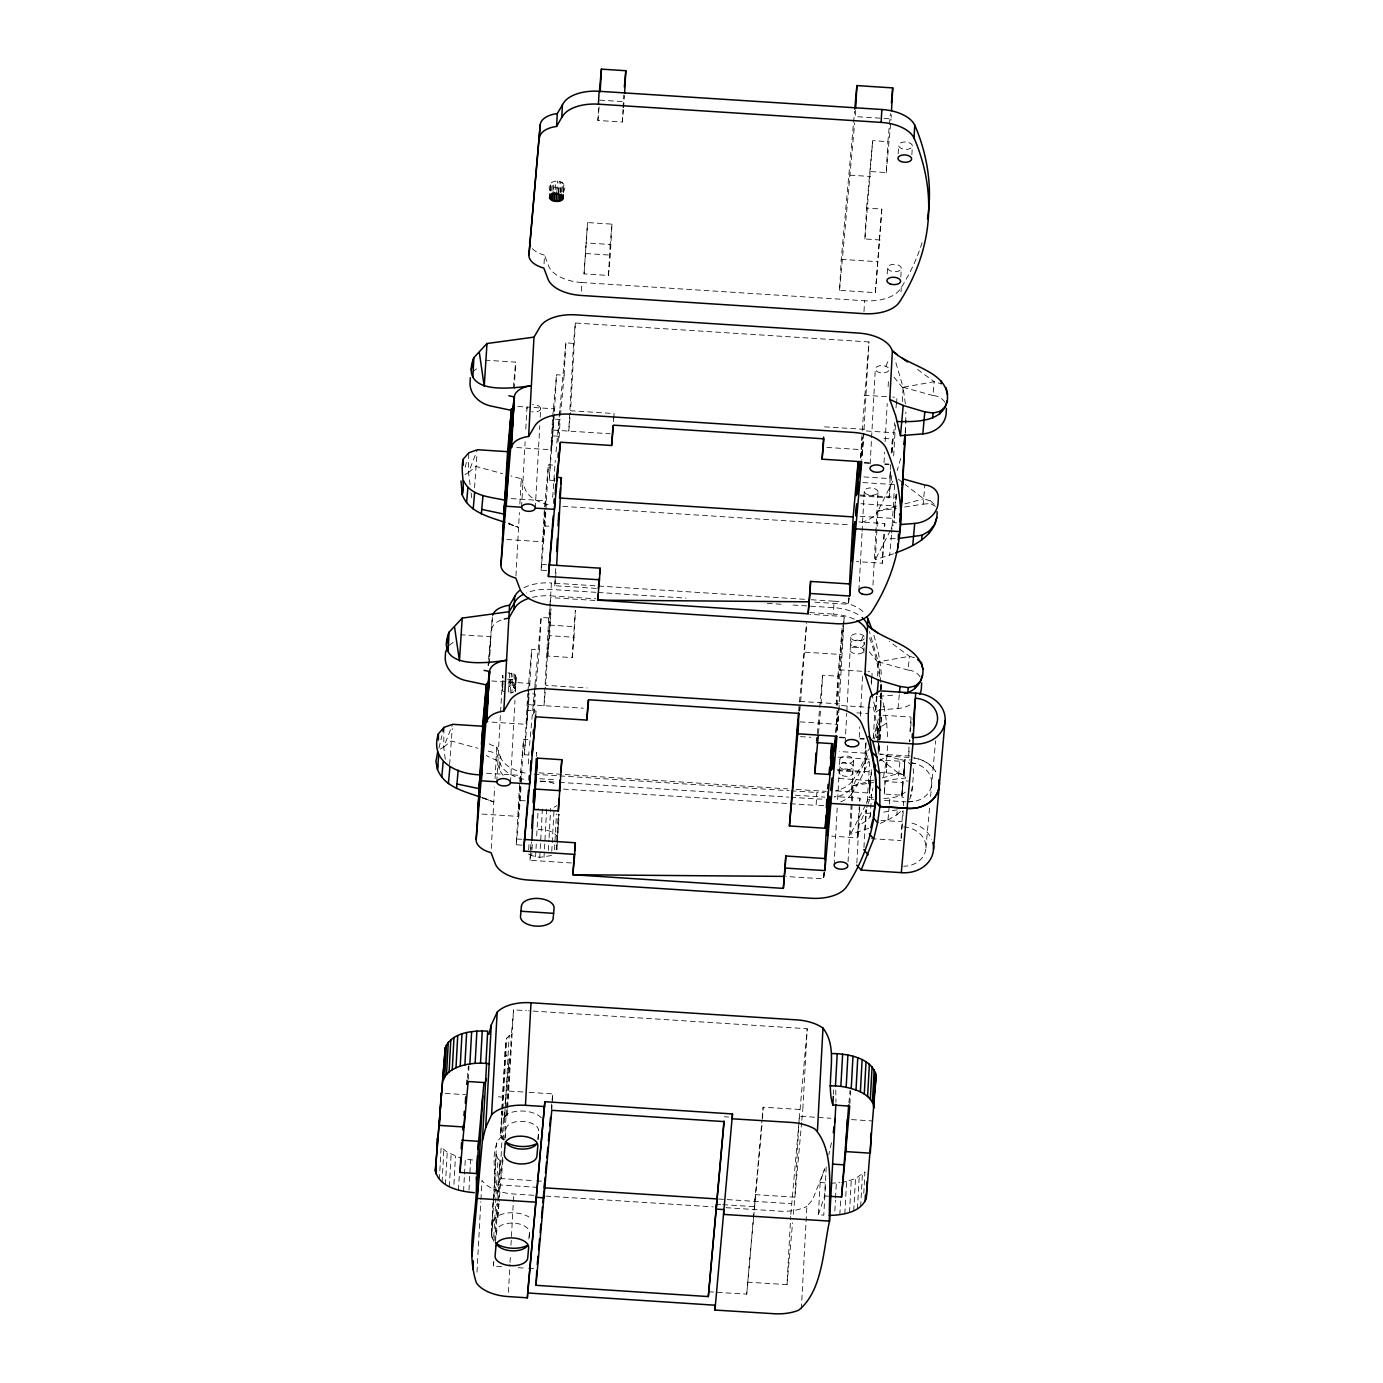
<?xml version="1.0" encoding="UTF-8"?>
<svg xmlns="http://www.w3.org/2000/svg" width="1383" height="1383" viewBox="0 0 1383 1383"><rect width="100%" height="100%" fill="white"/><g stroke="black" fill="none" stroke-linecap="round" stroke-linejoin="round"><path stroke-width="0.75" stroke-dasharray="5 3.75" d="M869.734 786.599L870.235 780.496L870.063 784.731M445.291 759.319L443.736 747.148L443.926 729.377M470.064 484.741L468.509 472.554L468.751 452.829M859.967 495.01L896.115 497.344L896.219 494.544M529.326 685.726L529.309 683.392L490.879 680.92M554.099 411.149L554.082 408.815L532.749 407.432M860.019 800.446L860.019 798.181L834.243 796.522M884.809 525.868L884.792 523.604L859.033 521.944M903.963 772.613L903.808 775.967M901.025 838.34L902.65 811.078M520.89 780.859L520.993 775.431L484.707 773.08M545.68 506.282L545.784 500.836L509.497 498.502M878.188 749.724L878.343 745.662M887.471 745.731L887.056 756.052L883.253 778.543M905.467 432.291L905.951 420.086M902.044 793.946L901.889 797.109L905.467 797.351M903.912 772.786L904.862 759.613L910.187 759.959M903.462 805.753L903.514 801.691L903.116 805.304M902.719 785.579L902.84 782.657L885.103 781.499L884.29 794.084L902.01 795.225L902.252 789.434M903.981 772.181L903.808 776.001L907.369 776.226M911.069 721.857L910.844 726.144M839.049 707.958L837.13 732.99M863.839 433.38L861.834 460.072M865.43 743.95L865.118 753.182L839.36 751.522M903.877 773.356L904.24 767.185M708.58 1291.757L746.716 1294.16L761.981 1119.988M762.517 1119.175L763.139 1107.195L802.797 1109.65L807.205 1028.745L528.583 1010.783M799.236 711.415L799.443 707.422M901.975 794.205L902.165 790.903M439.379 1179.422L441.125 1147.164L447.21 1152.212L460.245 1157.865M442.111 1182.05L443.857 1149.792M445.464 1184.47L447.21 1152.212M449.354 1186.649L451.1 1154.39M453.952 1184.228L455.474 1156.274M458.499 1190.106L459.312 1175.066M489.426 663.477L490.879 636.716L460.677 634.762M488.51 665.569L492.469 616.472L488.043 665.448M468.284 1079.38L468.993 1066.466M463.564 1191.333L464.377 1176.293M464.498 1174.132L465.31 1159.092L476.011 1160.423M468.975 1190.054L470.6 1159.939M514.217 388.882L515.669 362.139L485.468 360.185M491.276 848.436L494.595 787.117M495.062 778.664L496.774 746.872A24.531 13.104 3.1 0 1 487.041 742.481M496.791 781.81L500.439 714.181M500.56 712.072L502.807 675.094L501.943 689.892L503.568 691.638M502.548 690.809L503.014 682.217M503.118 682.856L501.943 689.892M503.135 775.379A35.733 19.103 3.1 0 1 500.508 771.472L499.522 769.363L500.231 756.466L496.774 746.872M476.997 1272.204L480.817 1201.671M480.938 1199.545L481.976 1180.304A35.733 19.103 3.1 0 0 513.75 1194.013L535.169 1195.396M509.687 672.795L508.996 685.709L514.77 687.921L515.531 689.806L514.441 691.586L515.461 675.008L507.907 672.812M515.945 575.968L519.386 512.54M519.852 504.086L521.218 478.743L510.915 475.942M510.811 680.108L509.03 680.125L508.322 693.021L510.12 693.021L510.811 680.108L515.911 677.843L515.461 675.008M510.759 685.951L511.451 673.037M521.564 507.233L525.125 441.713M525.799 429.024L526.94 407.899M510.12 693.021L511.814 692.762L513.076 673.521M514.441 674.195L513.283 692.261L511.814 692.762M515.202 690.739L516.066 675.941M510.517 782.709L514.977 700.265M515.427 691.811L516.222 676.909M493.852 1241.45L491.311 1234.431L493.039 1202.346M493.161 1200.219C500.248 1182.033 486.107 1150.258 502.202 1135.944L504.328 1112.33M491.311 1234.431L496.653 1142.738M544.055 263.773L544.522 255.163A24.531 13.104 3.1 0 1 532.161 248.421M496.134 1155.963L491.743 1237.249L493.61 1240.119L498.018 1158.85L495.702 1153.163M549.898 190.768C544.556 177.024 570.591 178.632 563.624 191.649M550.227 189.834L550.572 183.386M550.78 190.508L550.244 184.319M550.866 191.148L551.333 182.539M501.666 1266.603L493.385 1266.085L493.61 1261.797M494.768 1240.413L496.739 1204.04M497.206 1195.482L499.989 1160.441L498.018 1158.85M503.032 1139.713A15.956 8.523 3.1 0 1 500.957 1135.512L501.666 1111.137M501.77 1108.993L505.85 1040.829L506.783 1038.097L511.382 1034.173L513.577 1009.815L526.439 1010.645M500.508 1132.521L502.029 1111.413M502.133 1109.27L505.85 1040.829M521.996 845.151L516.274 844.788L519.593 783.625M552.024 190.456L552.491 181.847M495.581 1241.709L497.673 1203.21M497.776 1201.084L499.989 1160.441M535.29 508.114L539.768 425.687M540.217 417.234L540.684 408.78A6.88 3.682 3.1 0 0 532.351 404.683M502.842 1110.826L501.441 1122.097M502.963 1108.682L506.783 1038.097M492.244 1224.007L493.23 1221.12L497.794 1217.23L498.606 1202.259M498.727 1200.116L502.202 1135.944M516.274 844.788L520.267 800.532L523.587 739.369L531.21 739.853M553.511 189.955L553.978 181.363M502.444 1157.191L499.211 1201.533M503.36 1140.076L505.21 1105.864M505.331 1103.72L505.677 1097.307L495.252 1096.65M541.341 1117.827A20.901 11.168 3.1 0 0 508.754 1113.401C505.694 1113.592 499.246 1123.169 504.743 1116.773L505.089 1110.359M505.21 1108.232L509.151 1035.504M528.22 754.997L524.399 754.755L527.718 693.592L535.342 694.076L534.322 713.058M555.188 189.696L555.655 181.104M504.778 1139.938L506.385 1109.996M506.506 1107.869L509.169 1058.669L505.365 1054.226L504.899 1051.253M524.399 754.755L529.291 694.041M529.758 685.519L531.712 649.336L539.335 649.82L541.099 617.44L548.723 617.942L549.639 607.759M504.743 1116.773L506.991 1115.459L507.336 1109.045M507.44 1106.901L511.382 1034.173M556.865 191.839L557.453 181.087M507.647 1108.042L513.577 1009.815M558.334 192.704L558.576 188.399L562.898 186.964L563.97 185.201M558.628 192.081L559.216 181.329M528.306 763.883L528.963 751.73M560.029 192.444L560.253 188.14M560.253 192.548L560.841 181.813M546.786 570.574L541.064 570.211L544.383 509.048M561.498 191.96L562.207 182.47M533.423 714.181L535.031 684.585M562.76 191.909L563.227 183.299M541.064 570.211L545.058 525.955L548.377 464.792L554.099 465.155M563.365 192.842L563.832 184.233M535.826 714.855L536.034 710.983L528.41 710.499M528.686 849.836L529.153 841.452M554.911 480.541L549.189 480.16L552.509 418.997L560.132 419.498L559.095 438.48M571.421 862.975L530.017 860.312L531.055 841.054M549.189 480.16L554.427 413.068M554.531 410.941L556.502 374.741L564.126 375.242L565.872 342.863L573.513 343.364L575.345 323.017L868.956 341.929L863.684 435.731M536.362 756.501L536.604 752.231L536.224 756.294M551.54 855.524L539.768 857.339L531.712 855.645L532.507 840.95M508.425 1292.31L509.929 1264.529M510.033 1262.385L510.5 1253.845M510.967 1245.288L513.75 1194.013M552.664 497.396L555.274 460.366M535.567 856.769L535.913 850.476M536.034 848.367L536.258 844.183M536.708 835.781L538.194 808.502M558.092 441.713L559.821 410.008M548.723 617.942L543.968 705.676L545.628 687.351M550.209 604.008L545.801 685.328L587.222 687.991M550.33 601.864L550.555 597.594L595.572 600.499M532.351 597.352A35.733 19.103 3.1 0 1 550.659 595.883L551.368 582.986L806.237 599.409M547.772 656.043L549.604 635.696L574.014 637.269L572.182 657.616L547.772 656.043L550.918 608.797M549.604 635.696L551.056 608.848M539.768 857.339L542.378 809.072M596.211 588.397L554.79 585.735L555.378 575.034M555.482 572.89L555.724 568.603M544.02 857.304L544.366 851.012M544.47 848.92L546.631 809.055M573.513 343.364L568.759 431.081L570.401 412.774M575.345 323.017L570.591 410.734L614.069 413.552L613.654 421.279M548.377 850.407L548.947 839.913M549.068 837.804L550.659 808.433M529.205 1237.128L529.447 1232.875A16.354 8.747 3.1 0 0 513.906 1223.125A16.354 8.747 3.1 0 0 496.808 1230.784L496.238 1236.938M581.379 291.139L581.845 282.53A35.733 19.103 3.1 0 1 548.965 266.85L544.522 255.163M551.765 851.34L554.047 809.366M584.041 273.886L587.568 222.559L611.977 224.132L610.301 255.112L608.468 275.459L584.041 273.886L587.568 222.559M538.16 1139.627L538.627 1131.138A16.354 8.747 3.1 0 0 523.085 1121.388A16.354 8.747 3.1 0 0 505.988 1129.047L505.054 1139.298M554.531 849.698L556.45 814.034M556.225 849.802L558.162 814.138M558.818 814.017L556.882 849.681L559.164 814.241M623.422 109.827L622.315 122.032L597.905 120.459L598.562 108.081M572.182 657.616L575.293 610.698M573.98 637.667L575.466 610.422M551.765 1110.324L552.664 1093.901L525.747 1092.155M608.468 275.459L610.18 244.082M622.315 122.032L622.99 109.655M623.093 107.58L623.768 95.202M623.595 107.788L624.494 95.496M800.636 701.527L806.652 623.266M880.141 239.968L864.894 238.982L866.571 208.038L881.818 209.075L875.387 292.66L839.533 290.344L841.227 259.347L854.573 111.332M747.339 1282.162L786.996 1284.6L790.713 1216.487M790.834 1214.36L807.205 1028.745M821.053 704.085L822.608 675.215L837.856 676.201L842.42 625.617M563.382 789.088L816.126 805.373L816.817 792.476A35.733 19.103 3.1 0 0 824.372 792.528M855.558 110.381L855.23 116.587L891.067 118.886L891.292 114.754M854.279 619.221A35.733 19.103 3.1 0 0 833.379 614.104L834.087 601.207L808.381 599.548M823.974 872.448L823.628 878.845L786.063 876.511M801.345 1308.975L806.877 1206.391L812.634 1199.718L825.565 1166.647M836.3 705.036L837.856 676.201M837.441 705.295L844.183 616.524L809.885 614.311M836.369 704.984L842.506 625.565M838.893 710.326L844.183 616.524M864.894 238.982L872.656 140.634L887.903 141.654L889.252 126.596M834.105 865.101L837.199 808.018M837.649 799.564L839.827 759.302M848.764 597.871L848.419 604.25L812.927 602.072M863.995 311.503L864.582 300.768A35.733 19.103 3.1 0 0 899.901 289.479L901.249 287.526A566.788 302.877 3.1 0 0 922.582 240.867M820.171 1182.327L825.547 1182.949L823.784 1215.208L818.408 1214.585L820.171 1182.327L824.51 1169.292M845.151 742.74L846.759 713.144M846.863 711.035L850.856 636.941M862.214 430.701L868.956 341.929M818.408 1214.585L824.631 1195.967L826.256 1165.869M858.895 590.506L861.989 533.44M862.093 531.331L864.271 491.172M875.387 292.66L881.818 209.075M833.413 1094.281L833.655 1089.977M840.726 801.898A35.733 19.103 3.1 0 0 851.444 794.084L852.153 781.188L853.484 779.234A566.788 302.877 3.1 0 0 869.302 748.393M848.056 861.747L853.553 760.183A6.88 3.682 3.1 0 0 843.544 756.345A6.88 3.682 3.1 0 0 842.973 762.69A6.88 3.682 3.1 0 0 853.553 760.183M870.166 463.927L875.318 368.812M868.731 828.348L850.528 834.26L853.155 785.682L868.334 755.049M870.979 171.578L886.226 172.564L887.903 141.654M859.223 737.277L859.794 726.715M860.364 716.152L862.664 673.867M863.805 652.741L864.358 642.127M834.848 1210.955L835.418 1200.202M835.539 1198.058L836.352 1183.001L839.844 1182.621M887.229 274.041L887.575 267.593M856.838 863.044L858.878 825.426L866 809.868L863.96 847.468M872.967 585.061L877.998 492.054M839.844 1214.689L840.657 1199.649M893.504 553.753L875.301 559.666L877.946 511.105L894.075 478.553M837.649 770.694L864.289 772.406L865.862 743.466M898.155 153.841L898.622 145.232M871.48 684.447L871.705 680.28M871.826 678.189L872.154 671.931L868.057 671.671M884.014 462.7L884.584 452.137M885.155 441.557L887.212 403.525M888.128 386.6L888.577 378.147M849.888 1103.962L850.58 1091.066M844.84 1213.738L846.586 1181.497L855.489 1178.523L864.945 1171.85L863.77 1193.356M869.682 761.514L866.899 807.689M873.382 738.073L874.73 713.006L873.14 706.903M876.442 696.375L875.698 710.274L898.034 708.476A26.796 22.647 5.1 0 0 912.244 703.463M877.548 676.166L878.326 661.835L869.406 631.512M870.27 817.042L871.515 794.067L872.984 788.068M849.508 1212.442L851.254 1180.183M900.834 277.067L901.301 268.475A6.88 3.682 3.1 0 0 891.292 264.637A6.88 3.682 3.1 0 0 890.721 270.982A6.88 3.682 3.1 0 0 901.301 268.475M860.382 495.978L889.079 497.828L890.531 470.963M876.908 737.692L877.358 729.342L874.73 713.006L884.048 706.35L880.504 692.779M901.007 291.813L901.249 287.526M877.358 742.204L880.677 706.869L880.954 684.481M893.66 455.941L895.475 424.477M896.616 403.611L896.945 397.353L892.848 397.094M878.205 748.359L881.213 692.745M878.17 753.372L881.006 700.42M853.743 1210.782L855.489 1178.523M879.242 744.988L878.879 753.683M911.881 154.723L912.348 146.114A6.88 3.682 3.1 0 0 902.338 142.276A6.88 3.682 3.1 0 0 901.768 148.621A6.88 3.682 3.1 0 0 912.348 146.114M894.576 484.863L891.689 533.095M857.477 1208.811L859.223 1176.553M902.321 401.589L903.099 387.257L894.784 358.958M860.658 1206.581L862.404 1174.323M905.191 433.138L905.658 424.581M905.761 422.437L905.865 411.944M904.62 764.73L904.724 761.532L879.519 759.889M908.977 746.889L908.648 755.965L909.322 749.309M912.331 786.287L910.792 796.159M902.701 786.132L902.961 780.773L908.285 781.067M903.22 810.749L902.719 819.237M520.578 786.599L518.383 816.419L479.97 813.93M528.98 692.952L526.681 724.381L488.268 721.891M545.369 512.021L543.173 541.825L506.887 539.491M553.77 418.375L551.471 449.786L515.185 447.452M859.69 807.413L857.477 837.821L831.719 836.145M884.394 534.408L882.268 563.227L856.509 561.567M871.307 769.743L871.065 776.122M890.479 464.671L889.891 478.604L861.989 476.807M891.862 452.915L892.433 438.964L881.714 438.273M902.667 786.737L902.788 785.198M910.74 728.115L910.55 731.296M835.816 732.627L837.182 709.496M860.606 458.05L861.972 434.919M870.011 785.354L870.512 776.295L869.872 784.697M894.801 510.776L895.026 505.936L860.987 503.706M896.149 494.267L895.838 501.51L896.443 494.855M902.632 787.342L902.736 785.89M904.586 765.819L904.672 764.419L904.292 766.804M870.166 784.023L869.942 786.65M879.536 739.819L881.42 715.167L911.172 717.068M909.271 741.737L909.409 739.525M836.698 730.656L837.597 711.623L835.954 732.212M869.579 788.137L869.146 797.23L872.777 797.49M894.473 511.658L893.919 522.653L897.567 522.912M894.473 512.661L894.196 518.487L860.191 516.291M894.766 511.416L895.285 501.735L894.524 512.021M449.613 764.471L452.241 728.478M474.525 487.75L477.031 453.883M869.7 786.236L869.423 793.064L835.401 790.869M886.486 766.96L887.004 760.391L886.192 772.924L886.745 766.026M904.43 767.824L904.292 766.441M904.499 767.288L904.396 768.775M860.745 457.617L862.387 437.028L861.263 459.502M869.924 787.809L869.993 786.841M894.715 513.214L894.784 512.263M902.321 788.898L902.356 787.947M869.821 784.351L869.786 785.942M869.872 788.742L869.89 787.29M894.559 511.364L894.611 509.774M894.68 512.713L893.954 522.618M880.176 739.438L881.455 715.339M902.373 788.258L902.408 787.204M902.425 791.007L902.459 789.918M904.344 769.518L904.396 768.464M902.425 823.749L901.906 831.166M909.91 741.357L909.979 740.268M869.855 787.93L869.181 797.213M894.645 513.352L894.231 518.418M902.408 787.619L902.459 786.495M902.425 790.557L901.906 797.127M904.344 766.182L904.741 761.566M904.309 770.245L904.344 769.104M909.928 731.676L911.034 717.777M520.008 786.374L518.383 816.419M544.798 511.779L543.173 541.825M883.841 534.184L882.268 563.227M891.257 452.794L892.433 438.964M869.803 788.569L869.44 792.995M894.645 510.102L895.026 505.936M902.459 786.996L902.511 785.786M904.309 769.743L904.154 772.267M869.942 782.536L870.063 780.876M902.494 786.391L902.943 780.755M904.257 770.348L903.946 774.048L904.171 771.472M528.652 689.961L526.681 724.381M553.442 415.384L551.471 449.786M859.379 804.543L857.477 837.821M866.069 742.602L865.118 753.182M902.529 785.803L902.822 782.64M902.269 793.081L902.183 794.291M896.374 494.578L896.149 497.137M879.657 746.509L878.983 753.821M904.534 763.036L904.845 759.665M901.768 833.033L901.284 838.668M871.411 772.665L871.1 775.915M837.303 729.654L838.72 712.47M862.093 455.076L863.511 437.892M902.217 793.341L902.044 795.121M520.336 782L520.993 775.431M890.531 472.243L889.891 478.604M876.926 696.462L875.698 710.274L872.396 696.185M898.034 708.476L899.278 694.664M883.979 780.946L898.362 778.715L900.091 759.613L880.193 754.029M920.093 676.857A14.158 11.963 5.1 0 0 908.182 670.081L909.409 656.285L889.355 641.487M904.655 506.991L923.153 504.138L924.881 485.035M944.883 402.263A14.158 11.963 5.1 0 0 932.955 395.503L934.199 381.708L917.482 369.365M513.352 387.724L515.669 362.139M467.316 1078.204L468.422 1065.809M519.783 781.516L523.587 739.369M527.908 691.483L531.712 649.336M544.574 506.939L548.377 464.792M552.699 416.888L556.502 374.741M545.351 504.691L545.784 500.836M529.533 745.437L541.099 617.44M556.035 451.982L565.872 342.863M535.722 689.858L539.335 649.82M554.479 482.131L554.86 477.93M560.513 415.28L564.126 375.242M491.57 1235.71L492.746 1222.607M500.75 1133.974L501.925 1120.87M505.106 1103.738L509.169 1058.669M549.829 605.737L550.555 597.594M497.794 1217.23L499.021 1203.608M506.991 1115.459L507.457 1110.151M493.385 1266.085L493.766 1261.849M502.98 1159.818L501.286 1178.593L534.408 1180.719M530.017 860.312L530.553 854.21M530.744 852.17L531.66 842.005M554.79 585.735L555.344 579.615M555.534 577.593L556.26 569.45M597.905 120.459L599.185 106.214M611.977 224.132L610.145 244.48L585.718 242.907M528.894 1239.03L529.447 1232.875M537.883 1139.35L538.627 1131.138M551.316 1108.838L552.664 1093.901M613.343 421.677L614.069 413.552M762.171 1117.862L763.139 1107.195M798.683 710.776L806.583 623.318M746.716 1294.16L753.458 1219.478M753.649 1217.334L762.119 1123.445M799.858 710.101L800.446 703.67M839.533 290.344L854.659 122.862M817.353 733.543L822.608 675.215M818.459 733.543L820.741 708.269M866.571 208.038L872.656 140.634M889.442 124.453L890.427 113.7M886.226 172.564L891.067 118.886M786.996 1284.6L792.58 1222.779M793.358 1214.257L801.639 1122.46M801.829 1120.334L802.797 1109.65M824.182 872.759L823.628 878.845L824.303 872.448M848.972 598.182L848.419 604.25L849.076 597.871M871.204 682.459L871.774 676.149M892 452.12L894.663 422.628M895.994 407.881L896.564 401.571M891.499 535.065L889.667 555.43M864.876 830.007L866.726 809.66M848.903 1102.804L850.026 1090.392M880.262 823.334L887.955 819.998L889.234 805.891M889.425 803.921L889.96 798.008A26.796 22.647 5.2 0 0 905.779 791.75M887.955 819.998L896.824 814.898L897.135 811.527M935.478 506.299L930.379 503.516L930.603 500.888L923.619 498.831L905.122 484.482M925.918 848.056L929.601 807.292M930.569 796.556L935.6 740.787M553.77 411.494L554.082 408.815M528.98 686.072L529.309 683.392M884.446 526.646L884.792 523.604M859.656 801.224L860.019 798.181M889.079 497.828L892.139 472.727M864.289 772.406L867.348 747.304M870.201 780.617L836.214 778.301M884.29 794.067L885.12 781.602M831.46 1142.738L828.797 1154.736M465.224 467.281L467.229 459.018M438.912 748.065L440.434 741.876M440.935 739.801L441.938 735.67M900.748 458.447L897.152 470.548M874.488 739.041L878.395 723.032M909.634 799.426L912.002 792.165L913.575 772.475A14.158 11.963 5.2 0 0 912.936 768.326M868.057 803.938L871.515 794.067M891.136 528.842L892.398 525.212L896.461 524.883M866.346 803.419L867.608 799.789L873.71 799.305M464.965 474.559L468.509 472.554L477.394 449.717M440.192 749.137L443.736 747.148L452.621 724.312M885.898 366.305L888.335 360.514M861.108 640.882L864.358 633.172M890.375 530.484L875.301 559.666M865.585 805.062L850.528 834.26M870.927 814.017L868.386 819.566L858.878 825.426M896.633 506.074L877.946 511.105L876.597 513.058A35.733 19.103 3.1 0 1 859.569 522.878M873.918 780.098L853.155 785.682L851.807 787.636A35.733 19.103 3.1 0 1 834.796 797.455M851.444 794.084L852.792 792.131A566.788 302.877 3.1 0 0 868.61 761.29M896.824 814.898L901.318 810.784M468.509 472.554L475.89 466.399L502.669 473.695M443.736 747.148L451.1 740.977L477.896 748.272M472.554 371.82L477.965 367.792M449.112 645.394L453.175 642.369M884.048 706.35L886.71 722.946L877.358 729.342L877.859 737.502M879.26 760.944L887.056 756.017L909.858 757.504M554.151 807.274L556.917 805.632M904.931 503.844L923.619 498.831M882.233 777.886L898.846 773.425L905.813 775.483L905.588 778.093L898.362 778.715M897.29 809.833L882.613 812.288M841.59 1182.43L846.586 1181.497M905.364 403.784L903.099 387.257L934.199 381.708L941.183 383.765M880.833 682.441L878.326 661.835L909.409 656.285L916.393 658.343M877.946 511.105L896.443 508.252M853.155 785.682L873.71 782.519M923.153 504.138L930.379 503.516M895.216 538.678L886.607 538.713M878.966 696.306L895.216 694.992M883.858 798.492L889.96 798.008M870.426 813.273L861.816 813.308M907.455 801.846L913.506 801.552A23.252 19.656 5.2 0 0 931.727 783.694A23.252 19.656 5.2 0 0 915.563 763.623L909.599 762.552L915.563 763.623M907.473 801.812L913.506 801.535M830.976 1183.174L836.352 1183.001M558.576 188.399L551.004 186.204M824.545 426.846L864.219 429.3M799.772 701.423L839.429 703.878M724.381 1116.773L728.616 1117.032M716.48 1204.265L720.716 1204.524M722.825 1204.662L754.617 1206.668L755.239 1194.635L794.897 1197.194L799.305 1116.237L830.872 1118.259M599.738 100.112L624.148 101.685M849.94 175.157L870.529 176.488M841.227 259.347L877.064 261.664M585.891 253.538L610.301 255.112M581.845 282.53L864.582 300.768M864.15 395.244L890.79 396.956M517.812 406.464L530.605 407.293M866.328 430.977L895.026 432.827M826.896 447.435L862.37 449.717M553.494 430.113L610.162 433.761M553.183 435.904L560.806 436.406M864.444 462.51L872.656 463.046M884.947 463.824L889.062 464.1M864.219 463.046L870.374 463.443M884.722 464.36L888.82 464.619M862.906 482.563L894.801 484.62M562.829 506.385L841.279 524.347A35.733 19.103 3.1 0 0 848.834 524.399M545.058 525.955L548.878 526.197M541.375 564.402L547.098 564.765M596.004 592.339L551.022 589.435A35.733 19.103 3.1 0 0 526.422 592.909M598.148 592.477L685.968 598.13M767.358 603.386L782.346 604.336M793.064 605.028L833.759 607.656A35.733 19.103 3.1 0 1 859.949 615.85M550.659 595.883L595.641 598.787M809.833 612.583L833.379 614.104M549.449 625.064L573.859 626.655M805.096 652.188L840.933 654.487M839.36 669.821L866.017 671.533M841.538 705.555L870.235 707.404M856.924 712.867L867.66 713.559M800.014 721.874L837.579 724.312M528.721 704.69L583.315 708.2M839.671 737.087L847.865 737.623M860.174 738.418L864.271 738.678M839.429 737.623L847.641 738.159M859.932 738.937L864.029 739.214M800.498 736.638L810.784 737.295M878.914 754.046L911.259 756.138M838.115 757.141L870.011 759.198M837.32 769.726L871.342 771.921M878.845 772.475L903.929 774.1M539.042 772.855L787.67 788.88M796.228 789.434L826.239 791.37M534.097 774.238L557.66 775.759M559.804 775.898L788.984 790.678M791.111 790.817L816.817 792.476M884.411 800.446L906.142 801.846M539.664 778.75L555.949 779.805M795.311 795.225L824.821 797.127M540.183 781.118L557.314 782.225M559.458 782.363L788.638 797.127M790.782 797.265L816.489 798.925A35.733 19.103 3.1 0 0 824.043 798.976M880.971 820.378L901.958 821.727M520.267 800.532L525.989 800.895M871.273 838.651L901.025 840.57M516.602 838.98L522.307 839.343M509.186 1091.101L523.673 1092.034M445.274 1093.417L465.812 1094.731M851.513 1119.608L872.068 1120.921M824.631 1195.967L828.866 1196.243M536.483 1180.857L542.689 1181.255M497.776 1184.799L540.649 1187.565M718.538 1199.026L791.404 1203.729M545.887 1196.088L713.075 1206.858M725.919 1207.687L779.511 1211.145A35.733 19.103 3.1 0 0 806.877 1206.391M518.227 1267.675L526.508 1268.211M528.583 1268.349L534.789 1268.747M488.199 751.073L496.428 753.32L500.871 765.024A35.733 19.103 3.1 0 0 526.283 779.787M903.099 387.257L932.955 395.503M878.326 661.835L908.182 670.081M508.788 523.777L518.59 527.321A24.617 13.156 3.1 0 1 508.858 522.93M482.045 797.645L493.8 801.898A24.617 13.156 3.1 0 1 482.632 796.349M508.581 523.811L516.36 526.646M481.837 797.68L491.57 801.224M528.462 854.037L531.712 855.645M898.397 479.244L903.445 483.168M880.331 759.06L898.846 773.425M930.603 500.888L935.548 505.608M894.04 377.179L903.341 388.658M869.25 651.773L878.551 663.235M503.256 677.912L502.496 676.028M500.957 1135.512L502.842 1138.382M500.231 756.466L501.199 758.558A35.733 19.103 3.1 0 0 526.612 773.339M521.218 478.743L525.661 490.429A35.733 19.103 3.1 0 0 551.074 505.21M499.522 769.363L496.065 759.768A24.531 13.104 3.1 0 1 486.332 755.377M471.102 492.867L471.88 498.952M886.71 722.946L887.713 739.525M835.781 1090.081L835.972 1102.286M913.835 757.953A30.08 25.361 5.3 0 1 935.842 771.714A30.08 25.499 5 0 0 913.852 757.849M911.95 823.092A30.08 25.43 5.2 0 1 931.693 839.204M903.773 826.93A23.252 19.656 5.2 0 1 925.953 847.209A23.252 19.656 5.2 0 1 903.669 866.242M538.022 829.696A16.354 8.747 3.1 0 1 557.453 837.13M540.632 781.43A16.354 8.747 3.1 0 1 556.191 784.697M881.663 684.153A566.788 302.877 3.1 0 1 872.95 738.539M873.814 635.212A566.788 302.877 3.1 0 1 881.49 678.033M852.153 781.188A35.733 19.103 3.1 0 1 835.125 791.007M834.087 601.207A35.733 19.103 3.1 0 1 864.358 612.98M864.271 638.756A6.88 3.682 3.1 0 1 853.518 640.139A6.88 3.682 3.1 0 1 854.054 634.123A6.88 3.682 3.1 0 1 864.444 636.871M523.984 587.723A35.733 19.103 3.1 0 1 551.368 582.986M491.778 629.369A24.531 13.104 3.1 0 1 502.202 619.653M880.366 684.827A566.788 302.877 3.1 0 1 876.286 737.502M869.63 637.961A566.788 302.877 3.1 0 1 879.467 676.65M823.68 805.425A35.733 19.103 3.1 0 1 816.126 805.373M862.802 652.499A6.88 3.682 3.1 0 1 851.219 652.033A6.88 3.682 3.1 0 1 856.163 646.604A6.88 3.682 3.1 0 1 863.58 651.67M900.091 759.613A14.158 11.963 5.2 0 1 912.002 766.389M507.561 679.26A6.88 3.682 3.1 0 1 515.876 682.874A6.88 3.682 3.1 0 1 508.702 686.573M502.911 684.36A6.88 3.682 3.1 0 1 503.239 680.695M540.684 408.78A6.88 3.682 3.1 0 1 531.712 411.754M527.096 408.849A6.88 3.682 3.1 0 1 527.269 406.965M888.716 370.627A6.88 3.682 3.1 0 1 878.464 372.2A6.88 3.682 3.1 0 1 877.565 366.357A6.88 3.682 3.1 0 1 888.284 367.809M493.23 1221.12A15.956 8.523 3.1 0 1 497.897 1216.124L499.557 1215.138A20.901 11.168 3.1 0 1 529.049 1217.04M876.908 493.817L875.75 494.509A6.88 3.682 3.1 0 1 864.565 492.452A6.88 3.682 3.1 0 1 872.068 487.992A6.88 3.682 3.1 0 1 876.908 493.817M852.135 768.412L850.977 769.086A6.88 3.682 3.1 0 1 839.792 767.029A6.88 3.682 3.1 0 1 847.278 762.586A6.88 3.682 3.1 0 1 852.135 768.412M842.264 775.586A6.88 3.682 3.1 0 0 852.844 773.08A6.88 3.682 3.1 0 0 842.835 769.242A6.88 3.682 3.1 0 0 842.264 775.586M853.674 646.795A6.88 3.682 3.1 0 0 864.254 644.271A6.88 3.682 3.1 0 0 854.245 640.45A6.88 3.682 3.1 0 0 853.674 646.795"/><path stroke-width="1.5" d="M438.411 739.94L438.411 733.82L443.96 727.406L452.621 724.312L482.805 726.248L476.184 839.395A24.531 13.104 3.1 0 0 491.051 852.671L495.494 864.358A35.733 19.103 3.1 0 0 528.375 880.037L811.112 898.259A35.733 19.103 3.1 0 0 846.431 886.987L847.779 885.034A566.788 302.877 3.1 0 0 873.019 822.366L875.525 801.984M463.201 465.345L463.201 459.225L468.751 452.829L477.394 449.717L507.578 451.671L511.433 409.04L510.915 447.176L514.528 395.607A24.531 13.104 3.1 0 1 531.349 385.701C510.655 388.64 458.914 395.331 473.85 357.644L486.989 343.52L533.994 337.124L540.494 326.146A35.733 19.103 3.1 0 1 575.812 314.857L858.532 333.078A35.733 19.103 3.1 0 1 891.43 348.758L892.398 350.867L889.77 399.445L895.631 415.643L900.489 435.68L922.824 433.882A26.796 22.647 5.1 0 0 946.128 414.26L946.439 408.365M831.753 780.029L831.148 790.592L831.961 778.024M833.05 769.052L833.655 758.869M857.823 494.457L858.653 482.321M523.656 594.171A35.733 19.103 3.1 0 0 515.703 600.723L509.221 611.701L462.199 618.097L449.06 632.221C434.124 669.925 485.9 663.218 506.593 660.279A24.531 13.104 3.1 0 0 489.738 670.185L486.142 721.753L486.799 683.6M486.124 719.419L488.666 677.359M510.897 444.842L514.286 396.921L508.875 395.763M876.269 784.092L875.301 806.22L830.906 803.419M933.525 849.248L945.142 720.526A30.08 25.43 5.2 0 0 915.667 693.142L880.003 690.843L870.495 696.704C862.11 732.783 880.176 765.663 875.543 801.621L879.899 806.462L907.11 808.294A30.08 25.361 5.3 0 0 938.988 779.787A30.08 25.499 5 0 1 907.11 808.364M879.899 806.462L879.553 773.685L876.926 757.227L872.777 741.323L868.351 736.396M901.578 499.747L900.091 531.625L897.809 547.789A566.788 302.877 3.1 0 1 872.552 610.439L871.221 612.392A35.733 19.103 3.1 0 1 835.885 623.681L553.165 605.46A35.733 19.103 3.1 0 1 520.267 589.78L515.842 578.094A24.531 13.104 3.1 0 1 500.974 564.817L507.578 451.671M902.494 484.741L902.632 480.921L902.338 485.831M902.459 485.519L902.165 491.847M856.544 505.435L855.939 516.015L856.699 503.723M901.025 506.385L901.042 502.081M437.685 765.11L437.46 769.397C444.289 786.927 464.221 791.404 480.074 796.954M448.109 651.462L449.06 632.221L446.484 644.34M462.562 488.389L462.25 494.82C469.079 512.35 489.012 516.81 504.864 522.359M472.9 376.885L473.85 357.644L471.275 369.762M902.044 491.466L901.578 501.908L901.802 498.71M488.424 690.342L488.752 680.782L488.251 685.294L466.261 680.643A26.796 22.647 5.2 0 1 445.222 658.152L445.551 652.257L447.764 646.414M513.214 415.764L513.542 406.187L513.214 408.884M858.601 484.327L858.065 492.642M461.023 481.025L462.25 494.82C465.241 482.823 460.176 471.188 463.201 459.225M488.147 695.39L476.184 839.395M512.92 420.795L500.974 564.817M476.271 1177.071C478.12 1211.975 465.086 1248.763 476.409 1282.888A35.733 19.103 3.1 0 0 508.183 1296.58L527.355 1297.824L527.528 1294.592M527.355 1297.824L544.867 1101.698L732.489 1113.955L732.229 1118.795L791.232 1122.443A35.733 19.103 3.1 0 1 814.933 1129.029C835.522 1151.52 828.279 1192.786 829.523 1221.103C823.231 1249.298 822.747 1290.927 798.579 1310.237A35.733 19.103 3.1 0 1 773.979 1313.712L714.959 1310.064L715.218 1305.224L527.615 1292.967L544.867 1101.698M716.48 1204.265L716.221 1209.105L723.845 1209.589M723.845 1209.589L723.603 1214.412L829.523 1221.103L835.851 1104.325M783.348 888.387L785.803 856.008L825.461 858.566L824.838 870.599L785.181 868.04L783.348 888.387L572.856 874.73L574.222 854.971M785.181 868.04L785.803 856.008M824.838 870.599L836.957 736.309L797.299 733.751L797.922 721.753M808.121 613.81L810.594 581.43L850.251 583.989L849.629 596.021L809.971 593.463L808.121 613.81L597.646 600.136L597.957 594.327M809.971 593.463L810.594 581.43M849.629 596.021L861.747 461.732L822.09 459.173L823.628 437.011M901.975 495.546L902.235 487.715L901.63 498.9M470.341 377.68L470.013 383.558A26.796 22.647 5.2 0 0 491.034 406.049L513.024 410.716M474.265 1192.665C459.692 1191.455 439.448 1187.271 435.317 1170.865L445.274 1047.674C452.224 1032.116 472.744 1030.456 487.68 1031.13L485.934 1063.371L489.53 1063.786M435.956 1173.787L436.302 1167.338M437.114 1152.281L437.063 1138.624M441.16 1093.14L439.414 1125.399L464.066 1126.989L464.878 1111.932M435.317 1170.865L445.274 1047.674M443.528 1079.933L444.686 1077.132L446.432 1044.874M444.686 1077.132L446.536 1074.47L448.282 1042.229M446.536 1074.47L449.077 1071.998L450.823 1039.757M449.077 1071.998L452.258 1069.768L454.004 1037.509M452.258 1069.768L455.992 1067.797L457.738 1035.539M455.992 1067.797L460.228 1066.137L461.974 1033.896M460.228 1066.137L464.895 1064.841L466.641 1032.582M477.826 1179.958L476.893 1173.545L459.969 1172.456L460.781 1157.415M461.248 1148.806L461.594 1142.358M465.345 1103.34L465.708 1096.892M464.895 1064.841L469.892 1063.89L471.638 1031.632M469.892 1063.89L475.13 1063.32L476.876 1031.061M513.249 406.74L513.456 402.781M475.13 1063.32L480.506 1063.147L482.252 1030.888M476.495 1172.784L477.429 1155.704M476.893 1173.545L478.639 1141.303L461.715 1140.214M472.917 1269.456L473.366 1260.898M482.753 1095.855L477.187 1198.387L535.982 1202.19L536.241 1197.332L543.865 1197.816L544.764 1181.393M484.102 670.357L489.496 671.498L486.747 722.272A24.531 13.104 3.1 0 1 503.827 711.052L509.549 605.253L516.032 594.275A35.733 19.103 3.1 0 1 519.334 590.748M914.733 125.179L914.042 138.075L915.01 140.184A566.788 302.877 3.1 0 1 900.54 300.422L899.209 302.376A35.733 19.103 3.1 0 1 863.874 313.664L581.154 295.443A35.733 19.103 3.1 0 1 548.256 279.764L543.83 268.06A24.531 13.104 3.1 0 1 528.946 254.783L540.217 124.764A24.531 13.104 3.1 0 1 557.297 113.544L563.797 102.567A35.733 19.103 3.1 0 1 599.116 91.278L881.835 109.499A35.733 19.103 3.1 0 1 914.733 125.179L915.702 127.288A566.788 302.877 3.1 0 1 927.544 218.825M471.983 1256.127L482.408 1140.664L486.574 1063.734M482.408 1140.664L485.71 1127.612L491.259 1025.045L497.154 1012.218A35.733 19.103 3.1 0 1 531.003 1002.744L796.781 1019.876A35.733 19.103 3.1 0 1 822.989 1028.07C839.879 1049.956 824.959 1080.313 832.843 1105.017L849.767 1106.123L841.556 1197.056L830.976 1196.381M528.946 254.783L540.217 124.764M504.294 619.031A24.531 13.104 3.1 0 1 508.858 618.166L513.992 609.125L514.701 596.229M485.71 1127.612L491.587 1114.784L497.154 1012.218M513.387 407.103L514.286 396.921L511.537 447.694A24.531 13.104 3.1 0 1 528.617 436.475L533.994 337.124M549.708 198.184L549.552 197.216C551.782 192.323 561.826 192.859 563.279 198.097C560.997 202.852 552.491 202.246 549.708 198.184L549.933 193.879M550.313 199.1L550.538 194.813M551.333 199.93L551.679 193.482M552.699 200.604L553.165 192.012M539.526 137.66A24.531 13.104 3.1 0 1 556.606 126.441L557.297 113.544M554.324 201.088L554.79 192.479M556.087 201.313L556.554 192.721M556.606 126.441L561.757 117.417L562.449 104.52M557.868 201.313L558.334 192.704M524.226 839.464L575.328 842.766L574.706 854.383L523.587 851.081L528.479 790.471M559.562 201.054L559.908 194.605M529.049 779.926L529.274 775.707M561.031 200.552L561.377 194.104M530.104 775.483L529.654 783.936L510.517 782.709A6.88 3.682 3.1 0 1 499.92 785.216A6.88 3.682 3.1 0 1 500.508 778.871A6.88 3.682 3.1 0 1 510.517 782.709M530.346 771.247L530.916 760.685M532.611 744.694L532.04 755.239L535.653 715.201M533.181 734.148L533.406 729.93M562.189 199.878L562.432 195.573M562.967 199.031L563.192 194.726M531.746 828.21L532.438 815.365M533.146 802.538L533.838 789.693M531.85 839.965L536.258 758.645M534.253 803.264L534.927 790.869M535.152 786.754L537.434 758.143L561.844 759.716L558.334 811.026L533.924 809.453L537.434 758.143M548.999 564.886L600.118 568.188L599.479 579.788L548.377 576.504L553.252 515.894M553.943 503.239L554.168 499.021M554.894 500.905L554.445 509.359L535.29 508.114A6.88 3.682 3.1 0 1 524.71 510.621A6.88 3.682 3.1 0 1 525.281 504.294A6.88 3.682 3.1 0 1 535.29 508.114M555.24 494.561L555.81 483.998M557.505 468.007L556.813 480.662L560.236 442.733M558.075 457.462L558.3 453.244M491.587 1114.784A35.733 19.103 3.1 0 1 525.454 1105.311L531.003 1002.744M556.658 551.489L557.349 538.644M558.041 525.817L558.732 512.972M556.64 565.388L561.377 477.654L557.574 477.394M558.334 811.026L559.009 798.648M559.458 790.385L560.011 780.064M561.757 117.417L563.088 115.463A35.733 19.103 3.1 0 1 598.424 104.174L599.116 91.278M600.187 91.866L601.415 69.15L625.825 70.723L624.597 93.439M535.964 1285.308L551.765 1110.324L724.104 1121.596L708.321 1296.58L535.964 1285.308L536.76 1270.942M523.587 851.081L535.705 716.792L586.824 720.094L588.19 700.334M548.377 576.504L560.495 442.214L611.614 445.499L612.963 425.757M831.771 753.925L825.253 828.261L789.416 825.945L798.492 712.919M816.523 742.619L831.771 743.605L830.094 774.515L814.846 773.564L815.97 752.94M855.679 108.323L856.907 85.59L892.744 87.907L891.516 110.623M825.253 828.261L825.928 815.866M826.377 807.603L826.809 799.339M824.683 859.673L828.382 791.508M832.946 743.432L831.494 770.296L835.557 736.828M817.439 1130.637L822.989 1028.07M849.456 585.078L853.173 516.914L858.065 462.648L856.284 495.719L860.347 462.25M914.042 138.075A35.733 19.103 3.1 0 0 881.144 122.395L881.835 109.499M832.843 1105.017L833.309 1096.425M830.042 1085.828L835.47 1085.914L837.216 1053.656C851.772 1054.866 872.033 1059.05 876.165 1075.455L866.207 1198.646C860.382 1212.597 842.593 1215.087 829.23 1215.432M874.419 1107.714C871.134 1093.106 853.795 1088.369 840.864 1086.381L842.627 1054.123M872.396 696.185L864.98 674.022L867.954 618.996L866.968 616.887M846.171 1087.228L847.917 1054.987M841.556 1197.056L848.713 1104.861M847.416 1119.331L845.67 1151.59L870.322 1153.18L871.359 1133.818M851.236 1088.473L852.983 1056.214M856.008 1090.046L857.754 1057.788M875.439 764.851L875.214 769.034L879.553 773.685M860.382 1091.93L862.128 1059.689M864.271 1094.109L866.017 1061.867M867.608 1096.529L869.371 1064.288M897.809 547.789L898.016 543.847M898.241 539.906L898.552 533.976M902.408 484.465L905.07 435.282M905.346 434.4L900.091 531.625L855.679 528.842M870.339 1099.157L872.085 1066.898M865.049 1201.447L865.412 1194.998M866.207 1198.646L867.141 1181.445M872.414 1101.923L874.16 1069.664M873.779 1104.792L875.525 1072.534M913.454 726.317L913.8 717.293L913.471 719.661M915.667 693.142L912.918 743.916L901.301 872.638L861.16 870.045L856.717 865.118M921.666 682.943L921.337 688.838A26.796 22.647 5.1 0 1 919.816 694.37M904.43 693.488C915.65 691.483 923.792 680.453 922.893 669.147C917.707 644.08 883.789 641.176 867.625 625.444L866.64 623.335A35.733 19.103 3.1 0 0 862.162 617.596M895.441 552.923C913.956 546.492 937.743 534.633 937.121 511.71M897.187 421.59C914.768 421.659 942.929 422.921 947.372 400.448C950 370.972 908.441 367.1 892.398 350.867L897.411 354.567M708.321 1296.58L723.983 1121.043M835.643 737.312L835.055 751.246L836.369 735.808M860.433 462.735L859.846 476.668L861.142 461.231M479.521 792.494L480.437 772.803L480.16 774.826C456.805 774.324 429.37 761.29 438.411 733.82M504.311 517.916L505.227 498.226L504.951 500.248C490.36 496.774 470.773 496.445 463.53 480.61M913.022 733.681L912.745 738.194M462.199 618.097L459.467 661.005L454.558 627.121M486.989 343.52L484.24 386.427L479.348 352.544M912.158 737.45L912.382 734.062M480.16 774.826L486.678 683.6L481.457 780.825L496.791 781.81M504.951 500.248L511.468 409.022L506.247 506.247L521.564 507.233M505.089 499.142L511.468 409.057L502.617 539.214L504.795 502.081M899.624 514.839L899.693 513.906M480.022 776.658L477.826 813.792L486.695 683.617L481.388 744.365M833.275 767.219L833.793 757.383M900.523 513.594L899.659 521.892M488.614 681.681L489.496 671.498L488.424 683.461M900.489 435.68L903.203 405.478L889.77 399.445M922.824 433.882L924.795 411.875L903.203 405.478M913.558 718.693L915.408 698.208A23.252 19.656 5.2 0 1 937.536 719.333A23.252 19.656 5.2 0 1 913.281 737.467M438.739 755.204L437.46 769.397L435.922 761.48L437.685 751.954M441.782 777.09L443.148 761.929M466.572 502.496L467.938 487.352M448.386 783.677L449.89 767.116M473.176 509.1L474.663 492.521M456.546 788.448L458.188 770.175M481.336 513.871L482.978 495.581M482.477 727.216L486.315 684.62M462.648 1129.876L463.011 1125.745M463.945 1115.407L464.325 1111.275M466.745 1084.393L467.126 1080.261M459.969 1172.456L468.18 1081.523L485.105 1082.612L486.349 1078.896M477.93 1149.29L483.912 1083.01M560.461 487.819L559.545 498.001L853.173 516.914M560.824 483.756L561.377 477.654M599.582 89.497L601.415 69.15M560.755 771.921L561.844 759.716M624.355 87.008L625.825 70.723M537.244 1264.615L538.022 1256.075M538.592 1249.679L539.56 1239.012M540.148 1232.599L540.909 1224.059M541.496 1217.662L542.447 1206.996M542.827 1202.726L543.796 1192.06M544.176 1187.79L545.144 1177.123M545.524 1172.853L546.492 1162.187M546.873 1157.917L547.841 1147.25M548.429 1140.837L549.189 1132.314M549.777 1125.9L550.538 1117.378M574.602 850.908L575.328 842.766M598.286 588.536L599.202 578.353M599.565 574.291L600.118 568.188M574.706 854.383L572.856 874.73L783.971 876.39M586.824 720.094L588.657 699.746L799.132 713.403L797.299 733.751M599.479 579.788L597.646 600.136L808.761 601.812M611.614 445.499L613.447 425.151L823.922 438.826L822.09 459.173M714.959 1310.064L732.489 1113.955M789.416 825.945L798.7 722.981M854.78 109.188L856.907 85.59M816.679 740.977L816.973 737.692M814.846 773.564L818.269 735.652M827.708 788.673L828.089 784.386M829.057 773.65L829.644 767.219M830.422 758.627L831.771 743.605M891.395 102.947L892.744 87.907M877.116 694.422L878.412 680.056L864.98 674.022M899.469 692.624L900.022 686.469L878.412 680.056M912.745 545.421L914.733 523.414A26.796 22.647 5.2 0 0 938.037 503.792L938.365 497.897A14.158 11.963 5.2 0 0 924.881 485.035L902.978 478.881M907.853 692.693L908.32 687.61L915.339 685.916L920.265 681.56L922.582 675.025M921.614 540.321L922.063 535.238L929.324 530.968L934.424 524.849L936.792 517.588M932.643 418.115L933.11 413.033L940.112 411.339L945.056 406.982L947.372 400.448M870.564 1137.448L870.944 1133.317M873.365 1106.452L873.745 1102.32M874.678 1091.982L876.165 1075.455M941.183 383.765L941.408 381.138M915.114 688.406L915.339 685.916M929.099 533.458L929.324 530.968M939.887 413.828L940.112 411.339M922.893 669.147L921.389 662.353M946.179 387.776L947.683 394.57M503.982 516.706A24.531 13.104 3.1 0 1 503.706 514.044L504.57 504.795M479.192 791.283A24.531 13.104 3.1 0 1 478.933 788.621L479.78 779.39M833.292 1132.694L834.053 1126.626M834.571 1122.581L835.073 1118.536M903.756 444.41L904.897 436.337M877.6 822.799L879.899 806.583L875.543 801.587L873.278 817.751L877.6 822.799L873.676 838.945L861.16 870.045M442.958 731.538L443.96 727.406M870.823 827.76L872.777 819.756M488.908 1034.363L491.259 1025.045M528.617 436.475L535.1 425.48A35.733 19.103 3.1 0 1 570.436 414.191L853.155 432.412A35.733 19.103 3.1 0 1 886.054 448.109L887.022 450.201A566.788 302.877 3.1 0 1 900.731 515.375M503.827 711.052L510.327 700.057A35.733 19.103 3.1 0 1 545.645 688.786L828.365 707.007A35.733 19.103 3.1 0 1 861.263 722.687L862.231 724.796A566.788 302.877 3.1 0 1 875.94 789.952M513.992 609.125L515.34 607.172A35.733 19.103 3.1 0 1 529.101 598.251M922.063 535.238L899.278 538.367M900.523 524.555L914.733 523.414M831.788 1053.569L837.216 1053.656M480.506 1063.147L485.934 1063.371M879.899 806.583L907.11 808.26M598.424 104.174L881.144 122.395M872.777 741.323L912.918 743.916A30.08 25.43 5.2 0 0 945.142 720.526M535.757 789.105L560.167 790.678M520.976 911.241L553.615 913.35M525.454 1105.311L544.608 1106.556M832.722 1164.123L843.302 1164.797M544.937 1187.841L716.394 1198.888M835.47 1085.914L840.864 1086.381M924.795 411.875L933.11 413.033M900.022 686.469L908.32 687.61M481.733 509.393L503.706 514.044M456.943 783.971L478.933 788.621M902.442 358.266L907.455 361.966M867.625 625.444L877.652 632.844M495.494 1242.781L496.964 1243.974A20.901 11.168 3.1 0 0 526.456 1245.876M917.62 659.518L921.337 663.045M872.587 752.698L876.926 757.227M876.2 785.354L880.556 790.142M869.371 833.759L873.676 838.945M863.839 849.56L868.109 854.867M867.245 631.893L866.277 629.784A35.733 19.103 3.1 0 0 857.08 620.69M487.248 683.444L488.095 687.351M932.816 842.489A30.08 25.43 5.2 0 1 901.301 872.638M867.954 618.996A566.788 302.877 3.1 0 1 871.809 629.109M492.711 615.158A24.531 13.104 3.1 0 1 509.549 605.253M530.415 245.863A24.531 13.104 3.1 0 1 529.654 241.887M535.636 1144.139A20.901 11.168 3.1 0 1 506.143 1142.237M536.932 1143.62A16.354 8.747 3.1 0 1 520.596 1149.048A16.354 8.747 3.1 0 1 505.417 1141.58M527.753 1245.357A16.354 8.747 3.1 0 1 511.416 1250.785A16.354 8.747 3.1 0 1 496.22 1243.317M827.414 833.603L827.432 835.868L829.956 796.245L827.414 833.603M852.205 559.026L852.205 561.291L854.746 521.668L852.205 559.026M521.443 906.124L520.509 916.376A16.354 8.747 3.1 0 0 536.051 926.126A16.354 8.747 3.1 0 0 553.148 918.468L554.082 908.216A16.354 8.747 3.1 0 0 538.54 898.466A16.354 8.747 3.1 0 0 521.443 906.124M495.996 1245.616L495.079 1255.868A16.354 8.747 3.1 0 0 510.604 1265.635A16.354 8.747 3.1 0 0 527.718 1257.977L528.634 1247.725A16.354 8.747 3.1 0 0 513.11 1237.958A16.354 8.747 3.1 0 0 495.996 1245.616M505.175 1143.879L504.259 1154.131A16.354 8.747 3.1 0 0 519.783 1163.898A16.354 8.747 3.1 0 0 536.898 1156.24L537.814 1145.988A16.354 8.747 3.1 0 0 522.29 1136.221A16.354 8.747 3.1 0 0 505.175 1143.879M837.251 868.489A6.88 3.682 3.1 0 0 847.831 865.983A6.88 3.682 3.1 0 0 837.821 862.145A6.88 3.682 3.1 0 0 837.251 868.489M848.298 746.129A6.88 3.682 3.1 0 0 858.878 743.622A6.88 3.682 3.1 0 0 848.868 739.784A6.88 3.682 3.1 0 0 848.298 746.129M862.041 593.912A6.88 3.682 3.1 0 0 872.621 591.388A6.88 3.682 3.1 0 0 862.612 587.568A6.88 3.682 3.1 0 0 862.041 593.912M873.088 471.551A6.88 3.682 3.1 0 0 883.668 469.044A6.88 3.682 3.1 0 0 873.658 465.207A6.88 3.682 3.1 0 0 873.088 471.551M901.059 161.534A6.88 3.682 3.1 0 0 911.656 159.028A6.88 3.682 3.1 0 0 901.647 155.19A6.88 3.682 3.1 0 0 901.059 161.534M890.03 283.878A6.88 3.682 3.1 0 0 900.61 281.371A6.88 3.682 3.1 0 0 890.6 277.534A6.88 3.682 3.1 0 0 890.03 283.878"/></g></svg>
